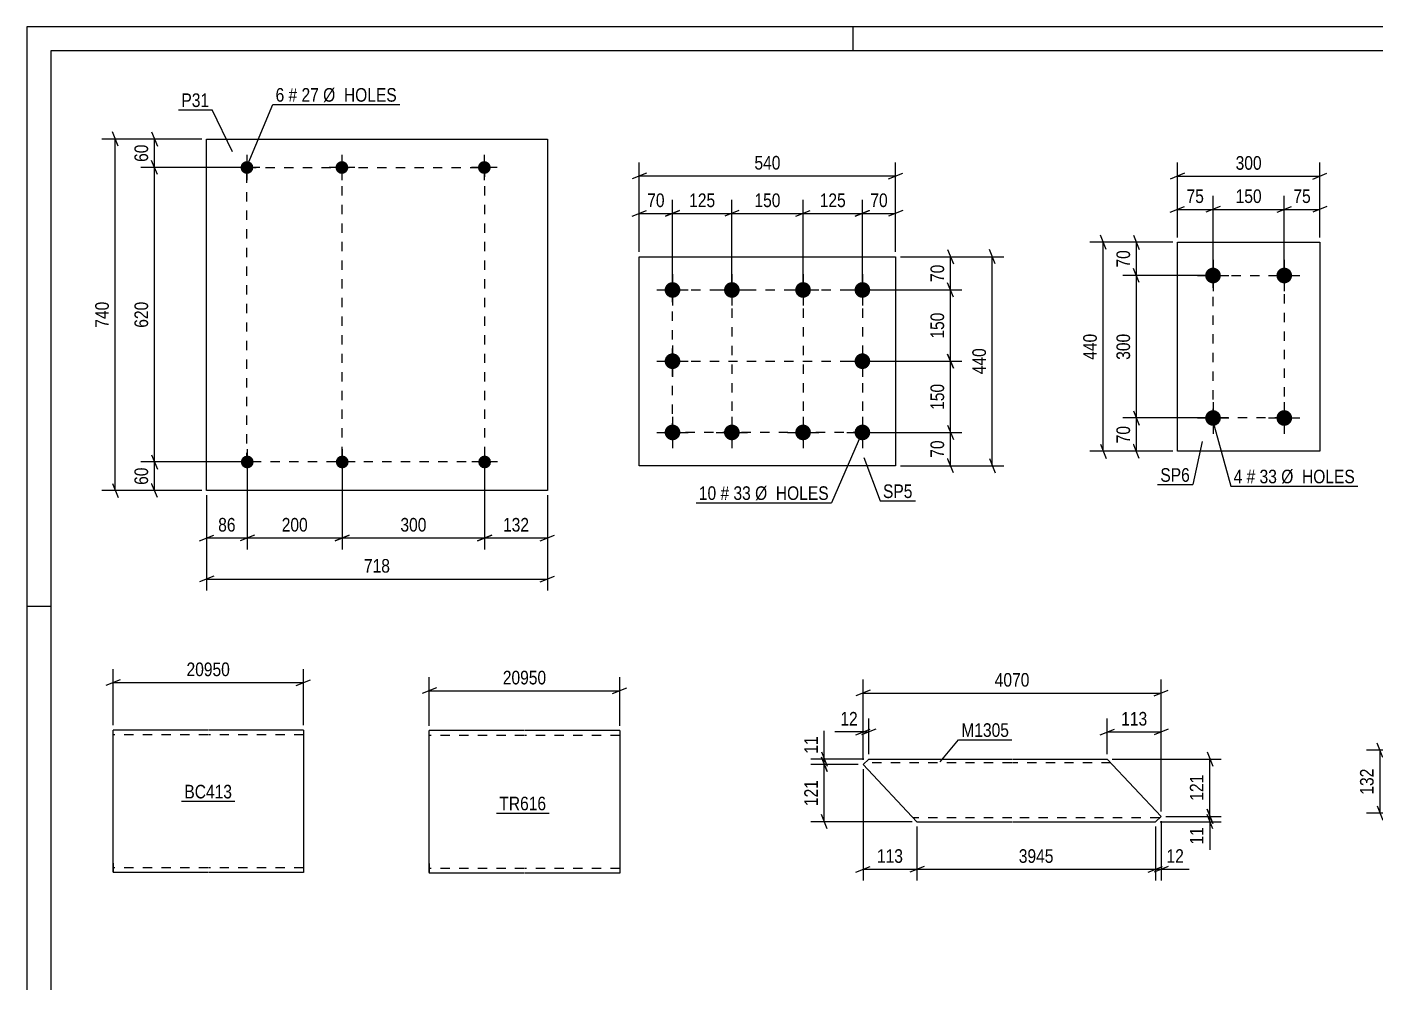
# Model space of a CAD drawing. Header units: millimetres. Extents: x 0 to 594, y 0 to 420.
# Drawn here: x 0 to 283.9, y 218.9 to 420 of the extents above; entities that cross this region are included whole.
import ezdxf

# ---------------------------------------------------------------- set-up
doc = ezdxf.new("R2010")
doc.units = ezdxf.units.MM
doc.linetypes.add('DXK_LINE_DOT2', pattern=[3.9198, 1.9599, -1.9599])
doc.styles.add('Arial Narrow', font='ARIALN.TTF', dxfattribs={"height": 0.2})

# ---------------------------------------------------------------- blocks, each defined once
blk = doc.blocks.new('Unknown-761545609-1163')
at = {"color": 5, "linetype": 'Continuous'}
for p, q in [((594, 420), (0, 420)), ((0, 420), (0, 0)), ((174, 415), (174, 420)), ((589, 415), (5, 415)), ((5, 415), (5, 5)), ((5, 298), (0, 298))]:
    blk.add_line(p, q, dxfattribs=at)
blk = doc.blocks.new('Part-761545609-13610 - 13579')
at = {"color": 2, "linetype": 'Continuous'}
for p, q in [((177.3, 265.86), (176.1, 264.73)), ((176.1, 264.73), (187.45, 252.66)), ((177.3, 265.86), (207.45, 265.86)), ((207.55, 265.86), (227.55, 265.86)), ((227.55, 265.86), (238.9, 253.8)), ((238.9, 253.8), (237.69, 252.66)), ((187.45, 252.66), (207.45, 252.66)), ((207.55, 252.66), (237.69, 252.66))]:
    blk.add_line(p, q, dxfattribs=at)
at = {"color": 7, "linetype": 'DXK_LINE_DOT2'}
for p, q in [((207.45, 265.06), (176.45, 265.06)), ((228.3, 265.06), (207.55, 265.06)), ((207.45, 253.46), (186.69, 253.46)), ((238.54, 253.46), (207.55, 253.46))]:
    blk.add_line(p, q, dxfattribs=at)
blk = doc.blocks.new('Part-761545609-13752 - 13751')
at = {"color": 2, "linetype": 'Continuous'}
for p, q in [((38.13, 271.97), (18.13, 271.97)), ((18.13, 243.97), (18.13, 271.97)), ((58.23, 271.97), (38.23, 271.97)), ((58.23, 271.97), (58.23, 241.97)), ((18.13, 243.97), (18.13, 241.97)), ((38.13, 241.97), (18.13, 241.97)), ((58.23, 241.97), (38.23, 241.97))]:
    blk.add_line(p, q, dxfattribs=at)
at = {"color": 7, "linetype": 'DXK_LINE_DOT2'}
for p, q in [((38.13, 270.97), (18.13, 270.97)), ((58.23, 270.97), (38.23, 270.97)), ((18.13, 242.12), (18.13, 243.97)), ((18.13, 242.97), (18.13, 243.05)), ((38.13, 242.97), (18.13, 242.97)), ((58.23, 242.97), (38.23, 242.97)), ((58.23, 242.97), (58.23, 243.05))]:
    blk.add_line(p, q, dxfattribs=at)
blk = doc.blocks.new('Part-761545609-13762 - 13761')
at = {"color": 2, "linetype": 'Continuous'}
for p, q in [((242.32, 330.67), (242.32, 374.67)), ((242.32, 374.67), (272.32, 374.67)), ((272.32, 374.67), (272.32, 330.67)), ((272.32, 330.67), (242.32, 330.67))]:
    blk.add_line(p, q, dxfattribs=at)
blk = doc.blocks.new('Bolt-761545609-13763 - 13761')
at = {"linetype": 'Continuous'}
for points in [[(249.82, 369.32, -1), (249.82, 366.02, -1)], [(264.82, 369.32, -1), (264.82, 366.02, -1)], [(249.82, 339.32, -1), (249.82, 336.02, -1)], [(264.82, 339.32, -1), (264.82, 336.02, -1)]]:
    blk.add_hatch(color=1, dxfattribs=at).paths.add_polyline_path(points)
at = {"color": 1, "linetype": 'Continuous'}
for p, q in [((249.82, 370.97), (249.82, 364.37)), ((264.82, 370.97), (264.82, 364.37)), ((246.52, 367.67), (253.12, 367.67)), ((261.52, 367.67), (268.12, 367.67)), ((249.82, 340.97), (249.82, 334.37)), ((264.82, 340.97), (264.82, 334.37)), ((246.52, 337.67), (253.12, 337.67)), ((261.52, 337.67), (268.12, 337.67))]:
    blk.add_line(p, q, dxfattribs=at)
blk = doc.blocks.new('Part-761545609-13771 - 13770')
at = {"color": 2, "linetype": 'Continuous'}
for p, q in [((128.97, 327.63), (128.97, 371.63)), ((128.97, 371.63), (182.97, 371.63)), ((182.97, 371.63), (182.97, 327.63)), ((182.97, 327.63), (128.97, 327.63))]:
    blk.add_line(p, q, dxfattribs=at)
blk = doc.blocks.new('Bolt-761545609-13772 - 13770')
at = {"linetype": 'Continuous'}
for points in [[(135.97, 366.28, -1), (135.97, 362.98, -1)], [(148.47, 366.28, -1), (148.47, 362.98, -1)], [(163.47, 366.28, -1), (163.47, 362.98, -1)], [(175.97, 366.28, -1), (175.97, 362.98, -1)], [(135.97, 351.28, -1), (135.97, 347.98, -1)], [(175.97, 351.28, -1), (175.97, 347.98, -1)], [(135.97, 336.28, -1), (135.97, 332.98, -1)], [(148.47, 336.28, -1), (148.47, 332.98, -1)], [(163.47, 336.28, -1), (163.47, 332.98, -1)], [(175.97, 336.28, -1), (175.97, 332.98, -1)]]:
    blk.add_hatch(color=1, dxfattribs=at).paths.add_polyline_path(points)
at = {"color": 1, "linetype": 'Continuous'}
for p, q in [((135.97, 367.93), (135.97, 361.33)), ((148.47, 367.93), (148.47, 361.33)), ((163.47, 367.93), (163.47, 361.33)), ((175.97, 367.93), (175.97, 361.33)), ((132.67, 364.63), (139.27, 364.63)), ((145.17, 364.63), (151.77, 364.63)), ((160.17, 364.63), (166.77, 364.63)), ((172.67, 364.63), (179.27, 364.63)), ((135.97, 352.93), (135.97, 346.33)), ((175.97, 352.93), (175.97, 346.33)), ((132.67, 349.63), (139.27, 349.63)), ((172.67, 349.63), (179.27, 349.63)), ((135.97, 337.93), (135.97, 331.33)), ((148.47, 337.93), (148.47, 331.33)), ((163.47, 337.93), (163.47, 331.33)), ((175.97, 337.93), (175.97, 331.33)), ((132.67, 334.63), (139.27, 334.63)), ((145.17, 334.63), (151.77, 334.63)), ((160.17, 334.63), (166.77, 334.63)), ((172.67, 334.63), (179.27, 334.63))]:
    blk.add_line(p, q, dxfattribs=at)
blk = doc.blocks.new('Part-761545609-13818 - 13817')
at = {"color": 2, "linetype": 'Continuous'}
for p, q in [((37.83, 322.41), (37.83, 396.41)), ((37.83, 396.41), (109.62, 396.41)), ((109.62, 396.41), (109.62, 322.41)), ((109.62, 322.41), (37.83, 322.41))]:
    blk.add_line(p, q, dxfattribs=at)
blk = doc.blocks.new('Bolt-761545609-13819 - 13817')
at = {"linetype": 'Continuous'}
for points in [[(46.33, 389.06, -1), (46.33, 391.76, -1)], [(66.33, 389.06, -1), (66.33, 391.76, -1)], [(96.33, 389.06, -1), (96.33, 391.76, -1)]]:
    blk.add_hatch(color=1, dxfattribs=at).paths.add_polyline_path(points)
at = {"color": 1, "linetype": 'Continuous'}
for p, q in [((46.33, 393.11), (46.33, 387.71)), ((66.33, 393.11), (66.33, 387.71)), ((96.33, 393.11), (96.33, 387.71)), ((49.03, 390.41), (43.63, 390.41)), ((69.03, 390.41), (63.63, 390.41)), ((99.03, 390.41), (93.63, 390.41))]:
    blk.add_line(p, q, dxfattribs=at)
blk = doc.blocks.new('Bolt-761545609-13820 - 13817')
at = {"linetype": 'Continuous'}
for points in [[(46.4, 327.06, -1), (46.4, 329.76, -1)], [(66.4, 327.06, -1), (66.4, 329.76, -1)], [(96.4, 327.06, -1), (96.4, 329.76, -1)]]:
    blk.add_hatch(color=1, dxfattribs=at).paths.add_polyline_path(points)
at = {"color": 1, "linetype": 'Continuous'}
for p, q in [((46.4, 331.11), (46.4, 325.71)), ((66.4, 331.11), (66.4, 325.71)), ((96.4, 331.11), (96.4, 325.71)), ((49.1, 328.41), (43.7, 328.41)), ((69.1, 328.41), (63.7, 328.41)), ((99.1, 328.41), (93.7, 328.41))]:
    blk.add_line(p, q, dxfattribs=at)
blk = doc.blocks.new('Part-761545609-13879 - 13878')
at = {"color": 2, "linetype": 'Continuous'}
for p, q in [((104.75, 271.84), (84.75, 271.84)), ((84.75, 243.84), (84.75, 271.84)), ((124.85, 271.84), (104.85, 271.84)), ((124.85, 271.84), (124.85, 241.84)), ((84.75, 243.84), (84.75, 241.84)), ((104.75, 241.84), (84.75, 241.84)), ((124.85, 241.84), (104.85, 241.84))]:
    blk.add_line(p, q, dxfattribs=at)
at = {"color": 7, "linetype": 'DXK_LINE_DOT2'}
for p, q in [((104.75, 270.84), (84.75, 270.84)), ((124.85, 270.84), (104.85, 270.84)), ((84.75, 241.99), (84.75, 243.84)), ((84.75, 242.84), (84.75, 242.92)), ((104.75, 242.84), (84.75, 242.84)), ((124.85, 242.84), (104.85, 242.84)), ((124.85, 242.84), (124.85, 242.92))]:
    blk.add_line(p, q, dxfattribs=at)
blk = doc.blocks.new('Rectangle-761545609-16398 - 13761')
at = {"color": 1, "linetype": 'DXK_LINE_DOT2'}
blk.add_lwpolyline([(249.82, 367.67), (264.82, 367.67), (264.82, 337.67), (249.82, 337.67), (249.82, 367.67)], close=True, dxfattribs=at)
blk = doc.blocks.new('Rectangle-761545609-16355 - 13770')
at = {"color": 1, "linetype": 'DXK_LINE_DOT2'}
blk.add_lwpolyline([(135.97, 364.63), (175.97, 364.63), (175.97, 334.63), (135.97, 334.63), (135.97, 364.63)], close=True, dxfattribs=at)
blk = doc.blocks.new('Rectangle-761545609-16307 - 13817')
at = {"color": 1, "linetype": 'DXK_LINE_DOT2'}
blk.add_lwpolyline([(46.33, 390.41), (96.4, 390.41), (96.4, 328.41), (46.33, 328.41), (46.33, 390.41)], close=True, dxfattribs=at)
blk = doc.blocks.new('Line-761545609-16365 - 13770')
at = {"color": 1, "linetype": 'DXK_LINE_DOT2'}
blk.add_line((148.47, 364.63), (148.47, 334.63), dxfattribs=at)
blk = doc.blocks.new('Line-761545609-16325 - 13817')
at = {"color": 1, "linetype": 'DXK_LINE_DOT2'}
blk.add_line((66.33, 390.41), (66.33, 328.41), dxfattribs=at)
blk = doc.blocks.new('Line-761545609-16372 - 13770')
at = {"color": 1, "linetype": 'DXK_LINE_DOT2'}
blk.add_line((163.47, 364.63), (163.47, 334.63), dxfattribs=at)
blk = doc.blocks.new('Line-761545609-16379 - 13770')
at = {"color": 1, "linetype": 'DXK_LINE_DOT2'}
blk.add_line((135.97, 349.63), (175.97, 349.63), dxfattribs=at)
blk = doc.blocks.new('StraightDimension-761545609-16445 - 13579')
at = {"color": 7, "linetype": 'Continuous'}
for p, q in [((187.45, 251.66), (187.45, 240.26)), ((237.69, 251.66), (237.69, 240.26)), ((188.95, 243.26), (185.95, 242.06)), ((187.45, 242.66), (237.69, 242.66)), ((236.19, 242.06), (239.19, 243.26))]:
    blk.add_line(p, q, dxfattribs=at)
at = {"color": 0}
blk.add_wipeout([(216.83, 243.41), (216.83, 247.61), (208.31, 247.61), (208.31, 243.41)], dxfattribs=at)
at = {"color": 3, "style": 'Arial Narrow'}
blk.add_text('3945', height=2.863, dxfattribs=at).set_placement((208.91, 244.01))
blk = doc.blocks.new('StraightDimension-761545609-13926 - 13579')
at = {"color": 7, "linetype": 'Continuous'}
for p, q in [((176.1, 265.73), (176.1, 282.61)), ((238.9, 254.8), (238.9, 282.61)), ((177.6, 280.36), (174.6, 279.16)), ((176.1, 279.76), (238.9, 279.76)), ((237.4, 279.16), (240.4, 280.36))]:
    blk.add_line(p, q, dxfattribs=at)
at = {"color": 0}
blk.add_wipeout([(211.75, 280.51), (211.75, 284.71), (203.24, 284.71), (203.24, 280.51)], dxfattribs=at)
at = {"color": 3, "style": 'Arial Narrow'}
blk.add_text('4070', height=2.863, dxfattribs=at).set_placement((203.84, 281.11))
blk = doc.blocks.new('StraightDimension-761545609-13902 - 13579')
at = {"color": 7, "linetype": 'Continuous'}
for p, q in [((227.55, 266.86), (227.55, 274.41)), ((238.9, 254.8), (238.9, 274.41)), ((226.05, 270.96), (229.05, 272.16)), ((227.55, 271.56), (238.9, 271.56)), ((240.4, 272.16), (237.4, 270.96))]:
    blk.add_line(p, q, dxfattribs=at)
at = {"color": 0}
blk.add_wipeout([(236.56, 272.31), (236.56, 276.51), (229.88, 276.51), (229.88, 272.31)], dxfattribs=at)
at = {"color": 3, "style": 'Arial Narrow'}
blk.add_text('113', height=2.863, dxfattribs=at).set_placement((230.48, 272.91))
blk = doc.blocks.new('StraightDimension-761545609-16444 - 13579')
at = {"color": 7, "linetype": 'Continuous'}
for p, q in [((238.9, 252.8), (238.9, 240.26)), ((237.69, 251.66), (237.69, 240.26)), ((236.19, 242.06), (239.19, 243.26)), ((240.4, 243.26), (237.4, 242.06)), ((237.69, 242.66), (238.9, 242.66))]:
    blk.add_line(p, q, dxfattribs=at)
at = {"color": 0}
blk.add_wipeout([(244.28, 243.41), (244.28, 247.61), (239.42, 247.61), (239.42, 243.41)], dxfattribs=at)
at = {"color": 7, "linetype": 'Continuous'}
blk.add_line((238.9, 242.66), (244.8, 242.66), dxfattribs=at)
blk.add_line((238.9, 242.66), (244.8, 242.66), dxfattribs=at)
at = {"color": 3, "style": 'Arial Narrow'}
blk.add_text('12', height=2.863, dxfattribs=at).set_placement((240.02, 244.01))
blk = doc.blocks.new('StraightDimension-761545609-13906 - 13579')
at = {"color": 7, "linetype": 'Continuous'}
for p, q in [((176.1, 265.73), (176.1, 274.41)), ((177.3, 266.86), (177.3, 274.41)), ((174.6, 270.96), (177.6, 272.16)), ((178.8, 272.16), (175.8, 270.96)), ((176.1, 271.56), (177.3, 271.56))]:
    blk.add_line(p, q, dxfattribs=at)
at = {"color": 0}
blk.add_wipeout([(175.57, 272.31), (175.57, 276.51), (170.72, 276.51), (170.72, 272.31)], dxfattribs=at)
at = {"color": 7, "linetype": 'Continuous'}
blk.add_line((176.1, 271.56), (170.19, 271.56), dxfattribs=at)
blk.add_line((176.1, 271.56), (170.19, 271.56), dxfattribs=at)
at = {"color": 3, "style": 'Arial Narrow'}
blk.add_text('12', height=2.863, dxfattribs=at).set_placement((171.32, 272.91))
blk = doc.blocks.new('StraightDimension-761545609-16446 - 13579')
at = {"color": 7, "linetype": 'Continuous'}
for p, q in [((176.1, 263.73), (176.1, 240.26)), ((187.45, 251.66), (187.45, 240.26)), ((174.6, 242.06), (177.6, 243.26)), ((176.1, 242.66), (187.45, 242.66)), ((188.95, 243.26), (185.95, 242.06))]:
    blk.add_line(p, q, dxfattribs=at)
at = {"color": 0}
blk.add_wipeout([(185.11, 243.41), (185.11, 247.61), (178.43, 247.61), (178.43, 243.41)], dxfattribs=at)
at = {"color": 3, "style": 'Arial Narrow'}
blk.add_text('113', height=2.863, dxfattribs=at).set_placement((179.03, 244.01))
blk = doc.blocks.new('StraightDimension-761545609-16487 - 13579')
at = {"color": 7, "linetype": 'Continuous'}
for p, q in [((167.34, 267.36), (168.54, 264.36)), ((176.3, 265.86), (165.09, 265.86)), ((175.1, 264.73), (165.09, 264.73)), ((168.54, 263.23), (167.34, 266.23)), ((167.94, 264.73), (167.94, 265.86))]:
    blk.add_line(p, q, dxfattribs=at)
at = {"color": 0}
blk.add_wipeout([(167.19, 271.24), (162.99, 271.24), (162.99, 266.39), (167.19, 266.39)], dxfattribs=at)
at = {"color": 7, "linetype": 'Continuous'}
blk.add_line((167.94, 265.86), (167.94, 271.77), dxfattribs=at)
blk.add_line((167.94, 265.86), (167.94, 271.77), dxfattribs=at)
at = {"color": 3, "style": 'Arial Narrow'}
blk.add_text('11', height=2.863, rotation=90.0002, dxfattribs=at).set_placement((166.59, 266.99))
blk = doc.blocks.new('StraightDimension-761545609-16488 - 13579')
at = {"color": 7, "linetype": 'Continuous'}
for p, q in [((175.1, 264.73), (165.09, 264.73)), ((167.34, 266.23), (168.54, 263.23)), ((167.94, 252.66), (167.94, 264.73)), ((168.54, 251.16), (167.34, 254.16)), ((186.45, 252.66), (165.09, 252.66))]:
    blk.add_line(p, q, dxfattribs=at)
at = {"color": 0}
blk.add_wipeout([(167.19, 262.04), (162.99, 262.04), (162.99, 255.36), (167.19, 255.36)], dxfattribs=at)
at = {"color": 3, "style": 'Arial Narrow'}
blk.add_text('121', height=2.863, rotation=90.0002, dxfattribs=at).set_placement((166.59, 255.96))
blk = doc.blocks.new('StraightDimension-761545609-16570 - 13579')
at = {"color": 7, "linetype": 'Continuous'}
for p, q in [((248.55, 267.36), (249.75, 264.36)), ((228.55, 265.86), (251.55, 265.86)), ((249.15, 253.8), (249.15, 265.86)), ((239.9, 253.8), (251.55, 253.8)), ((249.75, 252.3), (248.55, 255.3))]:
    blk.add_line(p, q, dxfattribs=at)
at = {"color": 0}
blk.add_wipeout([(248.39, 263.17), (244.19, 263.17), (244.19, 256.49), (248.39, 256.49)], dxfattribs=at)
at = {"color": 3, "style": 'Arial Narrow'}
blk.add_text('121', height=2.863, rotation=90.0002, dxfattribs=at).set_placement((247.8, 257.09))
blk = doc.blocks.new('StraightDimension-761545609-16571 - 13579')
at = {"color": 7, "linetype": 'Continuous'}
for p, q in [((239.9, 253.8), (251.55, 253.8)), ((248.55, 255.3), (249.75, 252.3)), ((249.75, 251.16), (248.55, 254.16)), ((249.15, 252.66), (249.15, 253.8)), ((238.69, 252.66), (251.55, 252.66))]:
    blk.add_line(p, q, dxfattribs=at)
at = {"color": 0}
blk.add_wipeout([(248.39, 252.14), (244.19, 252.14), (244.19, 247.28), (248.39, 247.28)], dxfattribs=at)
at = {"color": 7, "linetype": 'Continuous'}
blk.add_line((249.15, 252.66), (249.15, 246.76), dxfattribs=at)
blk.add_line((249.15, 252.66), (249.15, 246.76), dxfattribs=at)
at = {"color": 3, "style": 'Arial Narrow'}
blk.add_text('11', height=2.863, rotation=90.0002, dxfattribs=at).set_placement((247.8, 247.88))
blk = doc.blocks.new('StraightDimension-761545609-17100 - 13634')
at = {"color": 7, "linetype": 'Continuous'}
for p, q in [((302.73, 267.7), (282.14, 267.7)), ((285.59, 266.2), (284.39, 269.2)), ((284.99, 254.5), (284.99, 267.7)), ((284.39, 256), (285.59, 253)), ((312.88, 254.5), (282.14, 254.5))]:
    blk.add_line(p, q, dxfattribs=at)
at = {"color": 0}
blk.add_wipeout([(284.24, 264.44), (280.04, 264.44), (280.04, 257.76), (284.24, 257.76)], dxfattribs=at)
at = {"color": 3, "style": 'Arial Narrow'}
blk.add_text('132', height=2.863, rotation=90.0002, dxfattribs=at).set_placement((283.64, 258.36))
blk = doc.blocks.new('StraightDimension-761545609-14180 - 13751')
at = {"color": 7, "linetype": 'Continuous'}
for p, q in [((18.13, 272.97), (18.13, 284.82)), ((58.23, 272.97), (58.23, 284.82)), ((19.63, 282.57), (16.63, 281.37)), ((18.13, 281.97), (58.23, 281.97)), ((56.73, 281.37), (59.73, 282.57))]:
    blk.add_line(p, q, dxfattribs=at)
at = {"color": 0}
blk.add_wipeout([(43.35, 282.72), (43.35, 286.92), (33.01, 286.92), (33.01, 282.72)], dxfattribs=at)
at = {"color": 3, "style": 'Arial Narrow'}
blk.add_text('20950', height=2.863, dxfattribs=at).set_placement((33.61, 283.32))
blk = doc.blocks.new('StraightDimension-761545609-14184 - 13761')
at = {"color": 7, "linetype": 'Continuous'}
for p, q in [((233.09, 376.17), (234.29, 373.17)), ((241.32, 374.67), (230.84, 374.67)), ((233.69, 367.67), (233.69, 374.67)), ((234.29, 366.17), (233.09, 369.17)), ((248.82, 367.67), (230.84, 367.67))]:
    blk.add_line(p, q, dxfattribs=at)
at = {"color": 0}
blk.add_wipeout([(232.94, 373.59), (228.74, 373.59), (228.74, 368.74), (232.94, 368.74)], dxfattribs=at)
at = {"color": 3, "style": 'Arial Narrow'}
blk.add_text('70', height=2.863, rotation=90.0002, dxfattribs=at).set_placement((232.34, 369.34))
blk = doc.blocks.new('StraightDimension-761545609-14200 - 13761')
at = {"color": 7, "linetype": 'Continuous'}
for p, q in [((264.82, 368.67), (264.82, 384.44)), ((272.32, 375.67), (272.32, 384.44)), ((263.32, 380.99), (266.32, 382.19)), ((264.82, 381.59), (272.32, 381.59)), ((273.82, 382.19), (270.82, 380.99))]:
    blk.add_line(p, q, dxfattribs=at)
at = {"color": 0}
blk.add_wipeout([(271, 382.34), (271, 386.54), (266.14, 386.54), (266.14, 382.34)], dxfattribs=at)
at = {"color": 3, "style": 'Arial Narrow'}
blk.add_text('75', height=2.863, dxfattribs=at).set_placement((266.74, 382.94))
blk = doc.blocks.new('StraightDimension-761545609-14185 - 13761')
at = {"color": 7, "linetype": 'Continuous'}
for p, q in [((234.29, 366.17), (233.09, 369.17)), ((248.82, 367.67), (230.84, 367.67)), ((233.69, 337.67), (233.69, 367.67)), ((233.09, 339.17), (234.29, 336.17)), ((248.82, 337.67), (230.84, 337.67))]:
    blk.add_line(p, q, dxfattribs=at)
at = {"color": 0}
blk.add_wipeout([(232.94, 356.01), (228.74, 356.01), (228.74, 349.32), (232.94, 349.32)], dxfattribs=at)
at = {"color": 3, "style": 'Arial Narrow'}
blk.add_text('300', height=2.863, rotation=90.0002, dxfattribs=at).set_placement((232.34, 349.92))
blk = doc.blocks.new('StraightDimension-761545609-14186 - 13761')
at = {"color": 7, "linetype": 'Continuous'}
for p, q in [((233.09, 339.17), (234.29, 336.17)), ((248.82, 337.67), (230.84, 337.67)), ((233.69, 330.67), (233.69, 337.67)), ((241.32, 330.67), (230.84, 330.67)), ((234.29, 329.17), (233.09, 332.17))]:
    blk.add_line(p, q, dxfattribs=at)
at = {"color": 0}
blk.add_wipeout([(232.94, 336.59), (228.74, 336.59), (228.74, 331.74), (232.94, 331.74)], dxfattribs=at)
at = {"color": 3, "style": 'Arial Narrow'}
blk.add_text('70', height=2.863, rotation=90.0002, dxfattribs=at).set_placement((232.34, 332.34))
blk = doc.blocks.new('StraightDimension-761545609-14196 - 13761')
at = {"color": 7, "linetype": 'Continuous'}
for p, q in [((227.29, 373.17), (226.09, 376.17)), ((241.32, 374.67), (223.84, 374.67)), ((226.69, 330.67), (226.69, 374.67)), ((241.32, 330.67), (223.84, 330.67)), ((226.09, 332.17), (227.29, 329.17))]:
    blk.add_line(p, q, dxfattribs=at)
at = {"color": 0}
blk.add_wipeout([(225.94, 356.01), (221.74, 356.01), (221.74, 349.32), (225.94, 349.32)], dxfattribs=at)
at = {"color": 3, "style": 'Arial Narrow'}
blk.add_text('440', height=2.863, rotation=90.0002, dxfattribs=at).set_placement((225.34, 349.92))
blk = doc.blocks.new('StraightDimension-761545609-14201 - 13761')
at = {"color": 7, "linetype": 'Continuous'}
for p, q in [((249.82, 368.67), (249.82, 384.44)), ((264.82, 368.67), (264.82, 384.44)), ((251.32, 382.19), (248.32, 380.99)), ((249.82, 381.59), (264.82, 381.59)), ((263.32, 380.99), (266.32, 382.19))]:
    blk.add_line(p, q, dxfattribs=at)
at = {"color": 0}
blk.add_wipeout([(260.66, 382.34), (260.66, 386.54), (253.98, 386.54), (253.98, 382.34)], dxfattribs=at)
at = {"color": 3, "style": 'Arial Narrow'}
blk.add_text('150', height=2.863, dxfattribs=at).set_placement((254.58, 382.94))
blk = doc.blocks.new('StraightDimension-761545609-14202 - 13761')
at = {"color": 7, "linetype": 'Continuous'}
for p, q in [((242.32, 375.67), (242.32, 384.44)), ((249.82, 368.67), (249.82, 384.44)), ((240.82, 380.99), (243.82, 382.19)), ((242.32, 381.59), (249.82, 381.59)), ((251.32, 382.19), (248.32, 380.99))]:
    blk.add_line(p, q, dxfattribs=at)
at = {"color": 0}
blk.add_wipeout([(248.5, 382.34), (248.5, 386.54), (243.64, 386.54), (243.64, 382.34)], dxfattribs=at)
at = {"color": 3, "style": 'Arial Narrow'}
blk.add_text('75', height=2.863, dxfattribs=at).set_placement((244.24, 382.94))
blk = doc.blocks.new('StraightDimension-761545609-14212 - 13761')
at = {"color": 7, "linetype": 'Continuous'}
for p, q in [((243.82, 389.19), (240.82, 387.99)), ((242.32, 375.67), (242.32, 391.44)), ((270.82, 387.99), (273.82, 389.19)), ((272.32, 375.67), (272.32, 391.44)), ((242.32, 388.59), (272.32, 388.59))]:
    blk.add_line(p, q, dxfattribs=at)
at = {"color": 0}
blk.add_wipeout([(260.66, 389.34), (260.66, 393.54), (253.98, 393.54), (253.98, 389.34)], dxfattribs=at)
at = {"color": 3, "style": 'Arial Narrow'}
blk.add_text('300', height=2.863, dxfattribs=at).set_placement((254.58, 389.94))
blk = doc.blocks.new('StraightDimension-761545609-14237 - 13770')
at = {"color": 7, "linetype": 'Continuous'}
for p, q in [((163.47, 365.63), (163.47, 383.58)), ((175.97, 365.63), (175.97, 383.58)), ((161.97, 380.13), (164.97, 381.33)), ((163.47, 380.73), (175.97, 380.73)), ((177.47, 381.33), (174.47, 380.13))]:
    blk.add_line(p, q, dxfattribs=at)
at = {"color": 0}
blk.add_wipeout([(173.06, 381.48), (173.06, 385.68), (166.38, 385.68), (166.38, 381.48)], dxfattribs=at)
at = {"color": 3, "style": 'Arial Narrow'}
blk.add_text('125', height=2.863, dxfattribs=at).set_placement((166.98, 382.08))
blk = doc.blocks.new('StraightDimension-761545609-14232 - 13770')
at = {"color": 7, "linetype": 'Continuous'}
for p, q in [((203.93, 370.13), (202.73, 373.13)), ((183.97, 371.63), (205.73, 371.63)), ((203.33, 327.63), (203.33, 371.63)), ((183.97, 327.63), (205.73, 327.63)), ((202.73, 329.13), (203.93, 326.13))]:
    blk.add_line(p, q, dxfattribs=at)
at = {"color": 0}
blk.add_wipeout([(202.58, 352.97), (198.38, 352.97), (198.38, 346.28), (202.58, 346.28)], dxfattribs=at)
at = {"color": 3, "style": 'Arial Narrow'}
blk.add_text('440', height=2.863, rotation=90.0002, dxfattribs=at).set_placement((201.98, 346.88))
blk = doc.blocks.new('StraightDimension-761545609-14216 - 13770')
at = {"color": 7, "linetype": 'Continuous'}
for p, q in [((193.92, 373.13), (195.12, 370.13)), ((183.97, 371.63), (196.92, 371.63)), ((194.52, 364.63), (194.52, 371.63)), ((176.97, 364.63), (196.92, 364.63)), ((195.12, 363.13), (193.92, 366.13))]:
    blk.add_line(p, q, dxfattribs=at)
at = {"color": 0}
blk.add_wipeout([(193.77, 370.55), (189.57, 370.55), (189.57, 365.7), (193.77, 365.7)], dxfattribs=at)
at = {"color": 3, "style": 'Arial Narrow'}
blk.add_text('70', height=2.863, rotation=90.0002, dxfattribs=at).set_placement((193.17, 366.3))
blk = doc.blocks.new('StraightDimension-761545609-14217 - 13770')
at = {"color": 7, "linetype": 'Continuous'}
for p, q in [((176.97, 364.63), (196.92, 364.63)), ((195.12, 363.13), (193.92, 366.13)), ((194.52, 349.63), (194.52, 364.63)), ((176.97, 349.63), (196.92, 349.63)), ((193.92, 351.13), (195.12, 348.13))]:
    blk.add_line(p, q, dxfattribs=at)
at = {"color": 0}
blk.add_wipeout([(193.77, 360.47), (189.57, 360.47), (189.57, 353.78), (193.77, 353.78)], dxfattribs=at)
at = {"color": 3, "style": 'Arial Narrow'}
blk.add_text('150', height=2.863, rotation=90.0002, dxfattribs=at).set_placement((193.17, 354.38))
blk = doc.blocks.new('StraightDimension-761545609-14218 - 13770')
at = {"color": 7, "linetype": 'Continuous'}
for p, q in [((176.97, 349.63), (196.92, 349.63)), ((195.12, 348.13), (193.92, 351.13)), ((194.52, 334.63), (194.52, 349.63)), ((193.92, 336.13), (195.12, 333.13)), ((176.97, 334.63), (196.92, 334.63))]:
    blk.add_line(p, q, dxfattribs=at)
at = {"color": 0}
blk.add_wipeout([(193.77, 345.47), (189.57, 345.47), (189.57, 338.78), (193.77, 338.78)], dxfattribs=at)
at = {"color": 3, "style": 'Arial Narrow'}
blk.add_text('150', height=2.863, rotation=90.0002, dxfattribs=at).set_placement((193.17, 339.38))
blk = doc.blocks.new('StraightDimension-761545609-14219 - 13770')
at = {"color": 7, "linetype": 'Continuous'}
for p, q in [((193.92, 336.13), (195.12, 333.13)), ((176.97, 334.63), (196.92, 334.63)), ((194.52, 327.63), (194.52, 334.63)), ((183.97, 327.63), (196.92, 327.63)), ((195.12, 326.13), (193.92, 329.13))]:
    blk.add_line(p, q, dxfattribs=at)
at = {"color": 0}
blk.add_wipeout([(193.77, 333.55), (189.57, 333.55), (189.57, 328.7), (193.77, 328.7)], dxfattribs=at)
at = {"color": 3, "style": 'Arial Narrow'}
blk.add_text('70', height=2.863, rotation=90.0002, dxfattribs=at).set_placement((193.17, 329.3))
blk = doc.blocks.new('StraightDimension-761545609-14236 - 13770')
at = {"color": 7, "linetype": 'Continuous'}
for p, q in [((175.97, 365.63), (175.97, 383.58)), ((182.97, 372.63), (182.97, 383.58)), ((174.47, 380.13), (177.47, 381.33)), ((175.97, 380.73), (182.97, 380.73)), ((184.47, 381.33), (181.47, 380.13))]:
    blk.add_line(p, q, dxfattribs=at)
at = {"color": 0}
blk.add_wipeout([(181.9, 381.48), (181.9, 385.68), (177.04, 385.68), (177.04, 381.48)], dxfattribs=at)
at = {"color": 3, "style": 'Arial Narrow'}
blk.add_text('70', height=2.863, dxfattribs=at).set_placement((177.64, 382.08))
blk = doc.blocks.new('StraightDimension-761545609-14238 - 13770')
at = {"color": 7, "linetype": 'Continuous'}
for p, q in [((148.47, 365.63), (148.47, 383.58)), ((163.47, 365.63), (163.47, 383.58)), ((149.97, 381.33), (146.97, 380.13)), ((148.47, 380.73), (163.47, 380.73)), ((161.97, 380.13), (164.97, 381.33))]:
    blk.add_line(p, q, dxfattribs=at)
at = {"color": 0}
blk.add_wipeout([(159.31, 381.48), (159.31, 385.68), (152.63, 385.68), (152.63, 381.48)], dxfattribs=at)
at = {"color": 3, "style": 'Arial Narrow'}
blk.add_text('150', height=2.863, dxfattribs=at).set_placement((153.23, 382.08))
blk = doc.blocks.new('StraightDimension-761545609-14239 - 13770')
at = {"color": 7, "linetype": 'Continuous'}
for p, q in [((135.97, 365.63), (135.97, 383.58)), ((148.47, 365.63), (148.47, 383.58)), ((134.47, 380.13), (137.47, 381.33)), ((135.97, 380.73), (148.47, 380.73)), ((149.97, 381.33), (146.97, 380.13))]:
    blk.add_line(p, q, dxfattribs=at)
at = {"color": 0}
blk.add_wipeout([(145.56, 381.48), (145.56, 385.68), (138.88, 385.68), (138.88, 381.48)], dxfattribs=at)
at = {"color": 3, "style": 'Arial Narrow'}
blk.add_text('125', height=2.863, dxfattribs=at).set_placement((139.48, 382.08))
blk = doc.blocks.new('StraightDimension-761545609-14240 - 13770')
at = {"color": 7, "linetype": 'Continuous'}
for p, q in [((128.97, 372.63), (128.97, 383.58)), ((135.97, 365.63), (135.97, 383.58)), ((127.47, 380.13), (130.47, 381.33)), ((128.97, 380.73), (135.97, 380.73)), ((137.47, 381.33), (134.47, 380.13))]:
    blk.add_line(p, q, dxfattribs=at)
at = {"color": 0}
blk.add_wipeout([(134.9, 381.48), (134.9, 385.68), (130.04, 385.68), (130.04, 381.48)], dxfattribs=at)
at = {"color": 3, "style": 'Arial Narrow'}
blk.add_text('70', height=2.863, dxfattribs=at).set_placement((130.64, 382.08))
blk = doc.blocks.new('StraightDimension-761545609-14256 - 13770')
at = {"color": 7, "linetype": 'Continuous'}
for p, q in [((130.47, 389.23), (127.47, 388.03)), ((128.97, 372.63), (128.97, 391.48)), ((181.47, 388.03), (184.47, 389.23)), ((182.97, 372.63), (182.97, 391.48)), ((128.97, 388.63), (182.97, 388.63))]:
    blk.add_line(p, q, dxfattribs=at)
at = {"color": 0}
blk.add_wipeout([(159.31, 389.38), (159.31, 393.58), (152.63, 393.58), (152.63, 389.38)], dxfattribs=at)
at = {"color": 3, "style": 'Arial Narrow'}
blk.add_text('540', height=2.863, dxfattribs=at).set_placement((153.23, 389.98))
blk = doc.blocks.new('StraightDimension-761545609-14278 - 13817')
at = {"color": 7, "linetype": 'Continuous'}
for p, q in [((26.26, 329.91), (27.46, 326.91)), ((45.4, 328.41), (24.01, 328.41)), ((26.86, 322.41), (26.86, 328.41)), ((27.46, 320.91), (26.26, 323.91)), ((36.83, 322.41), (24.01, 322.41))]:
    blk.add_line(p, q, dxfattribs=at)
at = {"color": 0}
blk.add_wipeout([(26.11, 327.84), (21.91, 327.84), (21.91, 322.99), (26.11, 322.99)], dxfattribs=at)
at = {"color": 3, "style": 'Arial Narrow'}
blk.add_text('60', height=2.863, rotation=90.0002, dxfattribs=at).set_placement((25.51, 323.59))
blk = doc.blocks.new('StraightDimension-761545609-14276 - 13817')
at = {"color": 7, "linetype": 'Continuous'}
for p, q in [((26.26, 397.91), (27.46, 394.91)), ((36.83, 396.41), (24.01, 396.41)), ((26.86, 390.41), (26.86, 396.41)), ((27.46, 388.91), (26.26, 391.91)), ((45.33, 390.41), (24.01, 390.41))]:
    blk.add_line(p, q, dxfattribs=at)
at = {"color": 0}
blk.add_wipeout([(26.11, 395.84), (21.91, 395.84), (21.91, 390.99), (26.11, 390.99)], dxfattribs=at)
at = {"color": 3, "style": 'Arial Narrow'}
blk.add_text('60', height=2.863, rotation=90.0002, dxfattribs=at).set_placement((25.51, 391.59))
blk = doc.blocks.new('StraightDimension-761545609-14277 - 13817')
at = {"color": 7, "linetype": 'Continuous'}
for p, q in [((27.46, 388.91), (26.26, 391.91)), ((45.33, 390.41), (24.01, 390.41)), ((26.86, 328.41), (26.86, 390.41)), ((26.26, 329.91), (27.46, 326.91)), ((45.4, 328.41), (24.01, 328.41))]:
    blk.add_line(p, q, dxfattribs=at)
at = {"color": 0}
blk.add_wipeout([(26.11, 362.76), (21.91, 362.76), (21.91, 356.07), (26.11, 356.07)], dxfattribs=at)
at = {"color": 3, "style": 'Arial Narrow'}
blk.add_text('620', height=2.863, rotation=90.0002, dxfattribs=at).set_placement((25.51, 356.67))
blk = doc.blocks.new('StraightDimension-761545609-14288 - 13817')
at = {"color": 7, "linetype": 'Continuous'}
for p, q in [((19.19, 394.91), (17.99, 397.91)), ((36.83, 396.41), (15.74, 396.41)), ((18.59, 322.41), (18.59, 396.41)), ((17.99, 323.91), (19.19, 320.91)), ((36.83, 322.41), (15.74, 322.41))]:
    blk.add_line(p, q, dxfattribs=at)
at = {"color": 0}
blk.add_wipeout([(17.84, 362.76), (13.64, 362.76), (13.64, 356.07), (17.84, 356.07)], dxfattribs=at)
at = {"color": 3, "style": 'Arial Narrow'}
blk.add_text('740', height=2.863, rotation=90.0002, dxfattribs=at).set_placement((17.24, 356.67))
blk = doc.blocks.new('StraightDimension-761545609-14308 - 13817')
at = {"color": 7, "linetype": 'Continuous'}
for p, q in [((96.4, 327.41), (96.4, 310.01)), ((109.62, 321.41), (109.62, 310.01)), ((97.9, 313.01), (94.9, 311.81)), ((96.4, 312.41), (109.62, 312.41)), ((108.12, 311.81), (111.12, 313.01))]:
    blk.add_line(p, q, dxfattribs=at)
at = {"color": 0}
blk.add_wipeout([(106.35, 313.16), (106.35, 317.36), (99.67, 317.36), (99.67, 313.16)], dxfattribs=at)
at = {"color": 3, "style": 'Arial Narrow'}
blk.add_text('132', height=2.863, dxfattribs=at).set_placement((100.27, 313.76))
blk = doc.blocks.new('StraightDimension-761545609-14309 - 13817')
at = {"color": 7, "linetype": 'Continuous'}
for p, q in [((66.4, 327.41), (66.4, 310.01)), ((96.4, 327.41), (96.4, 310.01)), ((67.9, 313.01), (64.9, 311.81)), ((66.4, 312.41), (96.4, 312.41)), ((94.9, 311.81), (97.9, 313.01))]:
    blk.add_line(p, q, dxfattribs=at)
at = {"color": 0}
blk.add_wipeout([(84.74, 313.16), (84.74, 317.36), (78.06, 317.36), (78.06, 313.16)], dxfattribs=at)
at = {"color": 3, "style": 'Arial Narrow'}
blk.add_text('300', height=2.863, dxfattribs=at).set_placement((78.66, 313.76))
blk = doc.blocks.new('StraightDimension-761545609-14310 - 13817')
at = {"color": 7, "linetype": 'Continuous'}
for p, q in [((46.4, 327.41), (46.4, 310.01)), ((66.4, 327.41), (66.4, 310.01)), ((47.9, 313.01), (44.9, 311.81)), ((46.4, 312.41), (66.4, 312.41)), ((64.9, 311.81), (67.9, 313.01))]:
    blk.add_line(p, q, dxfattribs=at)
at = {"color": 0}
blk.add_wipeout([(59.74, 313.16), (59.74, 317.36), (53.06, 317.36), (53.06, 313.16)], dxfattribs=at)
at = {"color": 3, "style": 'Arial Narrow'}
blk.add_text('200', height=2.863, dxfattribs=at).set_placement((53.66, 313.76))
blk = doc.blocks.new('StraightDimension-761545609-14311 - 13817')
at = {"color": 7, "linetype": 'Continuous'}
for p, q in [((46.4, 327.41), (46.4, 310.01)), ((37.83, 321.41), (37.83, 310.01)), ((36.33, 311.81), (39.33, 313.01)), ((37.83, 312.41), (46.4, 312.41)), ((47.9, 313.01), (44.9, 311.81))]:
    blk.add_line(p, q, dxfattribs=at)
at = {"color": 0}
blk.add_wipeout([(44.54, 313.16), (44.54, 317.36), (39.68, 317.36), (39.68, 313.16)], dxfattribs=at)
at = {"color": 3, "style": 'Arial Narrow'}
blk.add_text('86', height=2.863, dxfattribs=at).set_placement((40.28, 313.76))
blk = doc.blocks.new('StraightDimension-761545609-14324 - 13817')
at = {"color": 7, "linetype": 'Continuous'}
for p, q in [((37.83, 321.41), (37.83, 301.36)), ((109.62, 321.41), (109.62, 301.36)), ((39.33, 304.36), (36.33, 303.16)), ((108.12, 303.16), (111.12, 304.36)), ((37.83, 303.76), (109.62, 303.76))]:
    blk.add_line(p, q, dxfattribs=at)
at = {"color": 0}
blk.add_wipeout([(77.07, 304.51), (77.07, 308.71), (70.38, 308.71), (70.38, 304.51)], dxfattribs=at)
at = {"color": 3, "style": 'Arial Narrow'}
blk.add_text('718', height=2.863, dxfattribs=at).set_placement((70.98, 305.11))
blk = doc.blocks.new('StraightDimension-761545609-14440 - 13878')
at = {"color": 7, "linetype": 'Continuous'}
for p, q in [((84.75, 272.84), (84.75, 283.08)), ((124.85, 272.84), (124.85, 283.08)), ((86.25, 280.83), (83.25, 279.63)), ((84.75, 280.23), (124.85, 280.23)), ((123.35, 279.63), (126.35, 280.83))]:
    blk.add_line(p, q, dxfattribs=at)
at = {"color": 0}
blk.add_wipeout([(109.97, 280.98), (109.97, 285.18), (99.63, 285.18), (99.63, 280.98)], dxfattribs=at)
at = {"color": 3, "style": 'Arial Narrow'}
blk.add_text('20950', height=2.863, dxfattribs=at).set_placement((100.23, 281.58))
blk = doc.blocks.new('Mark-761545609-14443 - 13579')
at = {"color": 0}
blk.add_wipeout([(206.85, 270.53), (206.85, 273.53), (196.8, 273.53), (196.8, 270.53)], dxfattribs=at)
blk.add_wipeout([(206.85, 270.53), (206.85, 273.53), (196.8, 273.53), (196.8, 270.53)], dxfattribs=at)
at = {"color": 30, "linetype": 'Continuous'}
for p, q in [((192.33, 265.29), (196.2, 269.93)), ((196.2, 269.93), (207.45, 269.93))]:
    blk.add_line(p, q, dxfattribs=at)
at = {"color": 3, "style": 'Arial Narrow'}
blk.add_text('M1305', height=2.863, dxfattribs=at).set_placement((196.8, 270.53))
blk = doc.blocks.new('Mark-761545609-14483 - 13751')
at = {"color": 0}
blk.add_wipeout([(43.2, 257.57), (43.2, 260.57), (33.15, 260.57), (33.15, 257.57)], dxfattribs=at)
blk.add_wipeout([(43.2, 257.57), (43.2, 260.57), (33.15, 260.57), (33.15, 257.57)], dxfattribs=at)
at = {"color": 30, "linetype": 'Continuous'}
blk.add_line((32.55, 256.97), (43.8, 256.97), dxfattribs=at)
at = {"color": 3, "style": 'Arial Narrow'}
blk.add_text('BC413', height=2.863, dxfattribs=at).set_placement((33.15, 257.57))
blk = doc.blocks.new('Mark-761545609-14486 - 13761')
at = {"color": 0}
blk.add_wipeout([(244.93, 324.24), (244.93, 327.24), (238.72, 327.24), (238.72, 324.24)], dxfattribs=at)
blk.add_wipeout([(244.93, 324.24), (244.93, 327.24), (238.72, 327.24), (238.72, 324.24)], dxfattribs=at)
at = {"color": 30, "linetype": 'Continuous'}
for p in [(247.51, 332.72), (238.12, 323.64)]:
    blk.add_line(p, (245.53, 323.64), dxfattribs=at)
at = {"color": 3, "style": 'Arial Narrow'}
blk.add_text('SP6', height=2.863, dxfattribs=at).set_placement((238.72, 324.24))
blk = doc.blocks.new('Mark-761545609-14489 - 13761')
at = {"color": 0}
blk.add_wipeout([(255.99, 323.92), (255.99, 326.92), (254.16, 326.92), (254.16, 323.92)], dxfattribs=at)
blk.add_wipeout([(255.99, 323.92), (255.99, 326.92), (254.16, 326.92), (254.16, 323.92)], dxfattribs=at)
at = {"color": 7, "linetype": 'Continuous'}
blk.add_line((249.47, 338.09), (253.56, 323.32), dxfattribs=at)
at = {"color": 0}
blk.add_wipeout([(258.72, 323.92), (258.72, 326.92), (256.89, 326.92), (256.89, 323.92)], dxfattribs=at)
blk.add_wipeout([(258.72, 323.92), (258.72, 326.92), (256.89, 326.92), (256.89, 323.92)], dxfattribs=at)
at = {"color": 3, "style": 'Arial Narrow'}
blk.add_text('4', height=2.86, dxfattribs=at).set_placement((254.16, 323.92))
at = {"color": 0}
blk.add_wipeout([(263.28, 323.92), (263.28, 326.92), (259.62, 326.92), (259.62, 323.92)], dxfattribs=at)
blk.add_wipeout([(263.28, 323.92), (263.28, 326.92), (259.62, 326.92), (259.62, 323.92)], dxfattribs=at)
at = {"color": 3, "style": 'Arial Narrow'}
blk.add_text('#', height=2.86, dxfattribs=at).set_placement((256.89, 323.92))
at = {"color": 0}
blk.add_wipeout([(279.7, 323.92), (279.7, 326.92), (264.18, 326.92), (264.18, 323.92)], dxfattribs=at)
blk.add_wipeout([(279.7, 323.92), (279.7, 326.92), (264.18, 326.92), (264.18, 323.92)], dxfattribs=at)
at = {"color": 7, "linetype": 'Continuous'}
blk.add_line((253.56, 323.32), (280.3, 323.32), dxfattribs=at)
at = {"color": 3, "style": 'Arial Narrow'}
for s, p in [('33', (259.62, 323.92)), ('Ø  HOLES', (264.18, 323.92))]:
    blk.add_text(s, height=2.863, dxfattribs=at).set_placement(p)
blk = doc.blocks.new('Mark-761545609-14490 - 13770')
at = {"color": 0}
blk.add_wipeout([(186.52, 320.82), (186.52, 323.82), (180.3, 323.82), (180.3, 320.82)], dxfattribs=at)
blk.add_wipeout([(186.52, 320.82), (186.52, 323.82), (180.3, 323.82), (180.3, 320.82)], dxfattribs=at)
at = {"color": 30, "linetype": 'Continuous'}
for p, q in [((176.26, 329.32), (179.7, 320.22)), ((179.7, 320.22), (187.12, 320.22))]:
    blk.add_line(p, q, dxfattribs=at)
at = {"color": 3, "style": 'Arial Narrow'}
blk.add_text('SP5', height=2.863, dxfattribs=at).set_placement((180.3, 320.82))
blk = doc.blocks.new('Mark-761545609-14493 - 13770')
at = {"color": 0}
blk.add_wipeout([(145.17, 320.42), (145.17, 323.42), (141.52, 323.42), (141.52, 320.42)], dxfattribs=at)
blk.add_wipeout([(145.17, 320.42), (145.17, 323.42), (141.52, 323.42), (141.52, 320.42)], dxfattribs=at)
blk.add_wipeout([(147.9, 320.42), (147.9, 323.42), (146.07, 323.42), (146.07, 320.42)], dxfattribs=at)
blk.add_wipeout([(147.9, 320.42), (147.9, 323.42), (146.07, 323.42), (146.07, 320.42)], dxfattribs=at)
at = {"color": 3, "style": 'Arial Narrow'}
blk.add_text('10', height=2.863, dxfattribs=at).set_placement((141.52, 320.42))
at = {"color": 0}
blk.add_wipeout([(152.46, 320.42), (152.46, 323.42), (148.8, 323.42), (148.8, 320.42)], dxfattribs=at)
blk.add_wipeout([(152.46, 320.42), (152.46, 323.42), (148.8, 323.42), (148.8, 320.42)], dxfattribs=at)
at = {"color": 3, "style": 'Arial Narrow'}
blk.add_text('#', height=2.86, dxfattribs=at).set_placement((146.07, 320.42))
at = {"color": 0}
blk.add_wipeout([(168.89, 320.42), (168.89, 323.42), (153.36, 323.42), (153.36, 320.42)], dxfattribs=at)
blk.add_wipeout([(168.89, 320.42), (168.89, 323.42), (153.36, 323.42), (153.36, 320.42)], dxfattribs=at)
at = {"color": 7, "linetype": 'Continuous'}
for p in [(175.75, 334.32), (140.92, 319.82)]:
    blk.add_line(p, (169.49, 319.82), dxfattribs=at)
at = {"color": 3, "style": 'Arial Narrow'}
for s, p in [('33', (148.8, 320.42)), ('Ø  HOLES', (153.36, 320.42))]:
    blk.add_text(s, height=2.863, dxfattribs=at).set_placement(p)
blk = doc.blocks.new('MarkSet-761545609-16254 - 13817')
at = {"color": 0}
blk.add_wipeout([(54.2, 404.27), (54.2, 407.27), (52.37, 407.27), (52.37, 404.27)], dxfattribs=at)
blk.add_wipeout([(54.2, 404.27), (54.2, 407.27), (52.37, 407.27), (52.37, 404.27)], dxfattribs=at)
at = {"color": 7, "linetype": 'Continuous'}
blk.add_line((46.26, 390.42), (51.77, 403.67), dxfattribs=at)
at = {"color": 0}
blk.add_wipeout([(56.93, 404.27), (56.93, 407.27), (55.1, 407.27), (55.1, 404.27)], dxfattribs=at)
blk.add_wipeout([(56.93, 404.27), (56.93, 407.27), (55.1, 407.27), (55.1, 404.27)], dxfattribs=at)
at = {"color": 3, "style": 'Arial Narrow'}
blk.add_text('6', height=2.86, dxfattribs=at).set_placement((52.37, 404.27))
at = {"color": 0}
blk.add_wipeout([(61.48, 404.27), (61.48, 407.27), (57.83, 407.27), (57.83, 404.27)], dxfattribs=at)
blk.add_wipeout([(61.48, 404.27), (61.48, 407.27), (57.83, 407.27), (57.83, 404.27)], dxfattribs=at)
at = {"color": 3, "style": 'Arial Narrow'}
blk.add_text('#', height=2.86, dxfattribs=at).set_placement((55.1, 404.27))
at = {"color": 0}
blk.add_wipeout([(77.91, 404.27), (77.91, 407.27), (62.38, 407.27), (62.38, 404.27)], dxfattribs=at)
blk.add_wipeout([(77.91, 404.27), (77.91, 407.27), (62.38, 407.27), (62.38, 404.27)], dxfattribs=at)
at = {"color": 7, "linetype": 'Continuous'}
blk.add_line((51.77, 403.67), (78.51, 403.67), dxfattribs=at)
at = {"color": 3, "style": 'Arial Narrow'}
for s, p in [('27', (57.83, 404.27)), ('Ø  HOLES', (62.38, 404.27))]:
    blk.add_text(s, height=2.863, dxfattribs=at).set_placement(p)
blk = doc.blocks.new('Mark-761545609-14497 - 13817')
at = {"color": 0}
blk.add_wipeout([(38.38, 403.15), (38.38, 406.15), (32.53, 406.15), (32.53, 403.15)], dxfattribs=at)
blk.add_wipeout([(38.38, 403.15), (38.38, 406.15), (32.53, 406.15), (32.53, 403.15)], dxfattribs=at)
at = {"color": 30, "linetype": 'Continuous'}
for p in [(31.93, 402.55), (43.3, 393.7)]:
    blk.add_line(p, (38.98, 402.55), dxfattribs=at)
at = {"color": 3, "style": 'Arial Narrow'}
blk.add_text('P31', height=2.863, dxfattribs=at).set_placement((32.53, 403.15))
blk = doc.blocks.new('Mark-761545609-14514 - 13878')
at = {"color": 0}
blk.add_wipeout([(109.36, 255.07), (109.36, 258.07), (99.49, 258.07), (99.49, 255.07)], dxfattribs=at)
blk.add_wipeout([(109.36, 255.07), (109.36, 258.07), (99.49, 258.07), (99.49, 255.07)], dxfattribs=at)
at = {"color": 30, "linetype": 'Continuous'}
blk.add_line((98.89, 254.47), (109.96, 254.47), dxfattribs=at)
at = {"color": 3, "style": 'Arial Narrow'}
blk.add_text('TR616', height=2.863, dxfattribs=at).set_placement((99.49, 255.07))

msp = doc.modelspace()

# ---------------------------------------------------------------- block references
for name in ['Unknown-761545609-1163', 'Part-761545609-13818 - 13817', 'Bolt-761545609-13819 - 13817', 'Rectangle-761545609-16307 - 13817', 'Line-761545609-16325 - 13817', 'Part-761545609-13762 - 13761', 'Part-761545609-13771 - 13770', 'Bolt-761545609-13763 - 13761', 'Bolt-761545609-13772 - 13770', 'Rectangle-761545609-16398 - 13761', 'Rectangle-761545609-16355 - 13770', 'Line-761545609-16365 - 13770', 'Line-761545609-16372 - 13770', 'Line-761545609-16379 - 13770', 'Bolt-761545609-13820 - 13817', 'Part-761545609-13752 - 13751', 'Part-761545609-13879 - 13878', 'Part-761545609-13610 - 13579']:
    msp.add_blockref(name, (0, 0))

# ---------------------------------------------------------------- next in the draw order: block references
for name in ['StraightDimension-761545609-14276 - 13817', 'StraightDimension-761545609-14200 - 13761', 'StraightDimension-761545609-14237 - 13770', 'StraightDimension-761545609-14184 - 13761', 'StraightDimension-761545609-14232 - 13770', 'StraightDimension-761545609-14278 - 13817', 'StraightDimension-761545609-14308 - 13817', 'StraightDimension-761545609-14180 - 13751', 'StraightDimension-761545609-14440 - 13878', 'StraightDimension-761545609-13926 - 13579', 'StraightDimension-761545609-17100 - 13634', 'Mark-761545609-14483 - 13751', 'Mark-761545609-14514 - 13878', 'StraightDimension-761545609-16445 - 13579']:
    msp.add_blockref(name, (0, 0))

# ---------------------------------------------------------------- next in the draw order: block references
for name in ['StraightDimension-761545609-14277 - 13817', 'StraightDimension-761545609-14238 - 13770', 'StraightDimension-761545609-14216 - 13770', 'StraightDimension-761545609-14185 - 13761', 'StraightDimension-761545609-14309 - 13817', 'StraightDimension-761545609-13906 - 13579', 'StraightDimension-761545609-13902 - 13579', 'Mark-761545609-14443 - 13579', 'StraightDimension-761545609-16446 - 13579', 'StraightDimension-761545609-16444 - 13579']:
    msp.add_blockref(name, (0, 0))

# ---------------------------------------------------------------- next in the draw order: block references
for name in ['MarkSet-761545609-16254 - 13817', 'StraightDimension-761545609-14288 - 13817', 'StraightDimension-761545609-14201 - 13761', 'StraightDimension-761545609-14239 - 13770', 'StraightDimension-761545609-14217 - 13770', 'StraightDimension-761545609-14186 - 13761', 'StraightDimension-761545609-14310 - 13817', 'StraightDimension-761545609-16487 - 13579', 'StraightDimension-761545609-16570 - 13579']:
    msp.add_blockref(name, (0, 0))

# ---------------------------------------------------------------- next in the draw order: block references
for name in ['Mark-761545609-14497 - 13817', 'StraightDimension-761545609-14240 - 13770', 'StraightDimension-761545609-14236 - 13770', 'StraightDimension-761545609-14196 - 13761', 'StraightDimension-761545609-14218 - 13770', 'Mark-761545609-14489 - 13761', 'StraightDimension-761545609-14311 - 13817', 'StraightDimension-761545609-16488 - 13579', 'StraightDimension-761545609-16571 - 13579']:
    msp.add_blockref(name, (0, 0))

# ---------------------------------------------------------------- next in the draw order: block references
for name in ['StraightDimension-761545609-14256 - 13770', 'StraightDimension-761545609-14202 - 13761', 'StraightDimension-761545609-14219 - 13770', 'Mark-761545609-14486 - 13761', 'StraightDimension-761545609-14324 - 13817']:
    msp.add_blockref(name, (0, 0))

# ---------------------------------------------------------------- next in the draw order: block references
for name in ['StraightDimension-761545609-14212 - 13761', 'Mark-761545609-14490 - 13770']:
    msp.add_blockref(name, (0, 0))

# ---------------------------------------------------------------- next in the draw order: block references
msp.add_blockref('Mark-761545609-14493 - 13770', (0, 0))

doc.saveas('drawing.dxf')
